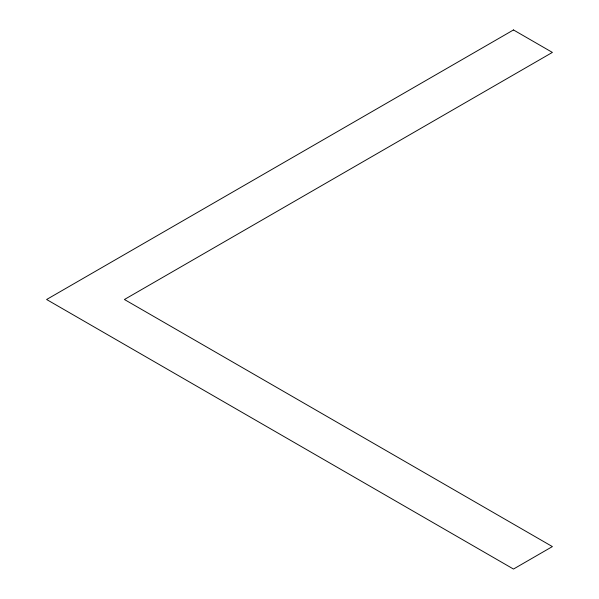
<?xml version="1.0" encoding="UTF-8"?>
<svg xmlns="http://www.w3.org/2000/svg" width="599" height="599" viewBox="0 0 599 599"><rect width="100%" height="100%" fill="white"/><g stroke="black" fill="none" stroke-linecap="round" stroke-linejoin="round"><path stroke-width="0.9" d="M513.485 29.95L46.61 299.5L513.485 569.05L552.39 546.587L124.42 299.5L552.39 52.413L513.485 29.95"/></g></svg>
